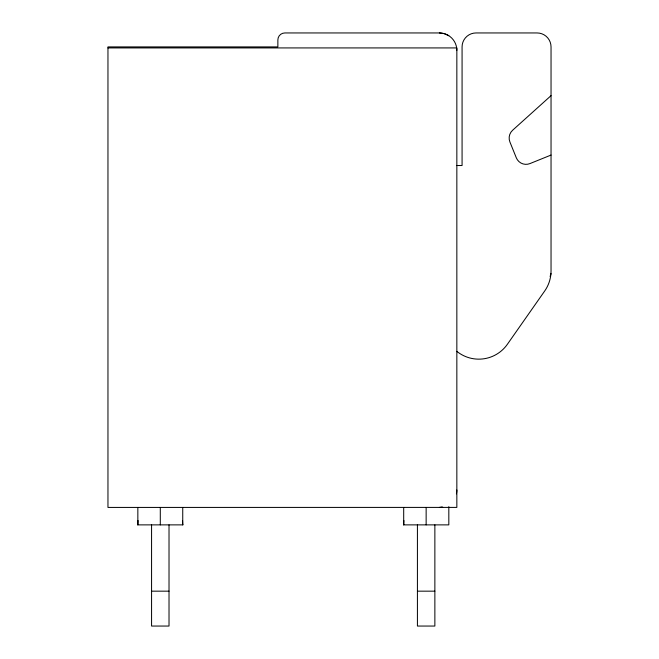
<?xml version="1.0" encoding="UTF-8"?>
<svg xmlns="http://www.w3.org/2000/svg" width="659" height="659" viewBox="0 0 659 659"><rect width="100%" height="100%" fill="white"/><g stroke="black" fill="none" stroke-linecap="round" stroke-linejoin="round"><path stroke-width="0.99" d="M448.82 506.689L448.82 524.877L403.481 524.877M138.052 520.511L137.846 524.877L137.846 507.43M403.901 520.511L403.695 524.877L403.695 507.43M551.039 95.646L512.603 130.26A10.47 10.47 0 0 0 509.901 141.957L516.31 157.806A10.47 10.47 0 0 0 529.935 163.589L551.039 155.063M442.675 507.117L439.396 507.43A17.447 17.447 0 0 0 442 507.232M448.804 35.701L444.339 33.667L439.611 32.95L284.845 32.95A6.977 6.977 0 0 0 277.867 39.927L277.867 46.904L107.961 46.904L107.961 507.43L456.844 507.405L456.844 47.926L107.961 47.926M456.844 165.524L462.074 165.524L462.074 46.904A13.954 13.954 0 0 1 476.029 32.95L537.085 32.95A13.954 13.954 0 0 1 551.039 46.904L551.039 270.94A34.886 34.886 0 0 1 544.729 290.948L507.389 344.278A34.886 34.886 0 0 1 458.104 352.343L456.844 351.362M137.632 524.877L182.955 524.877M151.57 591.164L169.017 591.164M417.419 591.164L434.866 591.164M182.741 507.43L182.741 524.877L182.535 520.511M434.866 524.877L434.866 626.05L417.419 626.05L417.419 524.877M426.142 507.43L426.142 524.877M169.017 524.877L169.017 626.05L151.57 626.05L151.57 524.877M160.294 507.43L160.294 524.877M550.957 273.386A6.977 6.977 0 0 1 550.051 276.368M456.844 489.983A17.447 17.447 0 0 1 456.407 493.871M439.396 32.95A17.447 17.447 0 0 1 456.844 50.397"/></g></svg>
